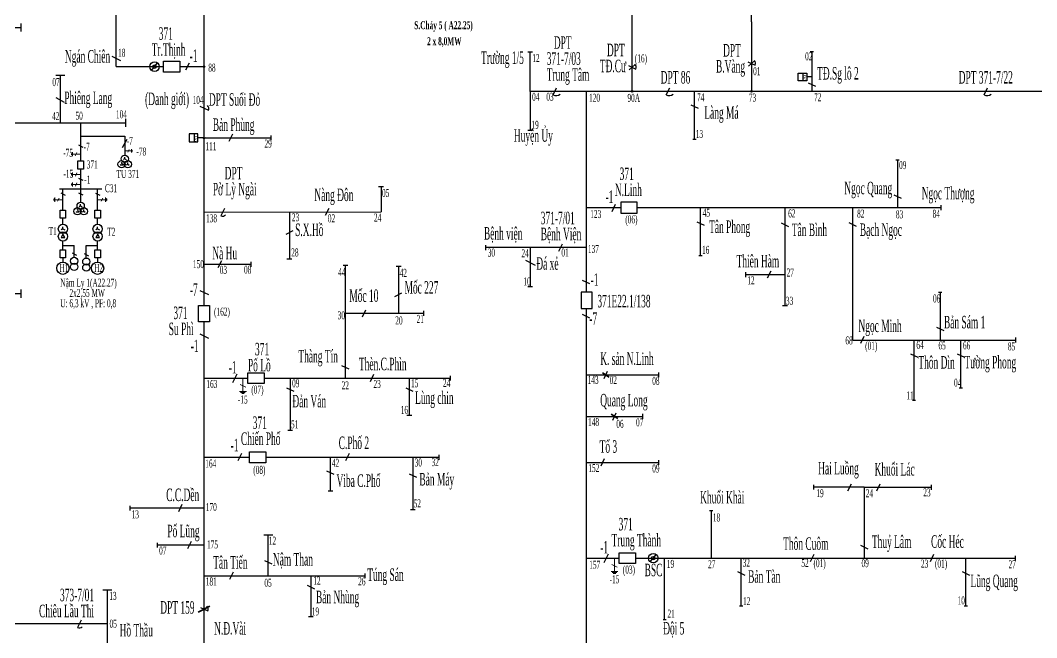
# Model space of a CAD drawing. Header units: inches. Extents: x 5954 to 16840, y 1852 to 5708.
# Drawn here: x 14984 to 15625, y 2522 to 2912 of the extents above; entities that cross this region are included whole.
import ezdxf

# ---------------------------------------------------------------- set-up
doc = ezdxf.new("R2010")
doc.units = ezdxf.units.IN
doc.header["$LTSCALE"] = 0.007
doc.header["$MEASUREMENT"] = 0
for name, color, linetype, lineweight in [('0.4+6kV', 6, 'Continuous', 25), ('DZ 35', 30, 'Continuous', 25), ('TC 110', 1, 'Continuous', 35), ('Tiep dat', 7, 'Continuous', 15)]:
    doc.layers.add(name, color=color, linetype=linetype, lineweight=lineweight)
doc.layers.add('Chu', color=7, linetype='Continuous')
doc.layers.add('so', color=7, linetype='Continuous')
doc.styles.add('chu', font='times.ttf', dxfattribs={"width": 0.5, "height": 0.2})

msp = doc.modelspace()

# ---------------------------------------------------------------- hatches: boundary and pattern name
at = {"layer": 'DZ 35'}
for points in [[(15099.15, 2882.33, 1), (15100.23, 2882.33, 1)], [(15369.39, 2866.73, 1), (15370.47, 2866.73, 1)], [(15444.71, 2866.73, 1), (15445.79, 2866.73, 1)], [(15099.69, 2837.87, 1), (15099.69, 2836.79, 1)]]:
    msp.add_hatch(color=256, dxfattribs=at).paths.add_polyline_path(points)

# ---------------------------------------------------------------- linework, layer by layer
at = {"layer": '0.4+6kV', "color": 5, "ltscale": 0.06}
msp.add_line((15066.56, 2879.96), (15070.3, 2884.69), dxfattribs=at)
msp.add_line((15066.56, 2879.96), (15070.3, 2884.69), dxfattribs=at)
at = {"layer": '0.4+6kV'}
for p, q in [((15046.87, 2820.43), (15046.71, 2820.15)), ((15048.54, 2820.15), (15046.71, 2820.15)), ((15047.62, 2821.73), (15047.43, 2821.39)), ((15048.54, 2820.15), (15047.62, 2821.73)), ((15051.59, 2820.68), (15050.68, 2820.15)), ((15051.59, 2820.68), (15051.59, 2821.73)), ((15051.59, 2820.68), (15052.5, 2820.15)), ((15019.8, 2792), (15019.61, 2791.66)), ((15020.72, 2790.42), (15019.8, 2792)), ((15023.77, 2790.95), (15022.86, 2790.42)), ((15023.77, 2790.95), (15023.77, 2792)), ((15023.77, 2790.95), (15024.68, 2790.42)), ((15019.05, 2790.7), (15018.89, 2790.42)), ((15020.72, 2790.42), (15018.89, 2790.42)), ((15010.63, 2776.43), (15009.47, 2774.41)), ((15009.47, 2774.41), (15011.8, 2774.41)), ((15010.6, 2766.62), (15010.6, 2772.14)), ((15011.8, 2774.41), (15010.63, 2776.43)), ((15032.53, 2776.43), (15031.36, 2774.41)), ((15031.36, 2774.41), (15033.69, 2774.41)), ((15032.49, 2766.62), (15032.49, 2772.14)), ((15033.69, 2774.41), (15032.53, 2776.43)), ((15010.6, 2761.47), (15010.6, 2758.86)), ((15032.5, 2761.47), (15032.5, 2758.86))]:
    msp.add_line(p, q, dxfattribs=at)
at = {"layer": '0.4+6kV', "color": 20, "ltscale": 0.06}
msp.add_line((15381.36, 2569.48), (15385.1, 2574.21), dxfattribs=at)
at = {"layer": '0.4+6kV', "color": 170, "ltscale": 0.06}
msp.add_line((15381.36, 2569.48), (15385.1, 2574.21), dxfattribs=at)
at = {"layer": '0.4+6kV'}
for points in [[(15012.31, 2766.62), (15012.31, 2761.47), (15008.88, 2761.47), (15008.88, 2766.62)], [(15034.21, 2766.62), (15034.21, 2761.47), (15030.77, 2761.47), (15030.77, 2766.62)]]:
    msp.add_lwpolyline(points, close=True, dxfattribs=at)
at = {"layer": '0.4+6kV', "color": 5, "ltscale": 0.06}
for radius in [3.02, 3.02, 1.11]:
    msp.add_circle((15068.43, 2882.33), radius, dxfattribs=at)
at = {"layer": '0.4+6kV'}
for centre, radius in [((15047.62, 2820.68), 2.29), ((15051.59, 2820.68), 2.29), ((15019.8, 2790.95), 2.29), ((15023.77, 2790.95), 2.29), ((15010.6, 2775.07), 2.92), ((15032.49, 2775.07), 2.92), ((15010.6, 2755), 3.87), ((15010.6, 2755), 3.87), ((15032.49, 2755), 3.87), ((15032.49, 2755), 3.87), ((15017.73, 2755.88), 2.29), ((15025.36, 2755.41), 2.29)]:
    msp.add_circle(centre, radius, dxfattribs=at)
at = {"layer": '0.4+6kV', "color": 170, "ltscale": 0.06}
for radius in [3.02, 3.02, 1.11]:
    msp.add_circle((15383.23, 2571.85), radius, dxfattribs=at)
at = {"layer": 'DZ 35'}
for p, q in [((15369.93, 2866.73), (15369.93, 3172.03)), ((15445.25, 2910.59), (15445.25, 3061.49)), ((15099.69, 2881.79), (15099.69, 2987.38)), ((15044.25, 2882.33), (15044.25, 2972.6)), ((14943.16, 2907.06), (14984.09, 2907.06)), ((14984.09, 2909.63), (14984.09, 2904.49)), ((15445.25, 2910.59), (15445.25, 2866.73)), ((15041.52, 2888.91), (15046.97, 2886.27)), ((15307.11, 2891.55), (15304.09, 2891.55)), ((15305.6, 2866.73), (15305.6, 2891.55)), ((15482.36, 2891.95), (15484.33, 2891.95)), ((15483.34, 2891.95), (15483.34, 2866.73)), ((15044.25, 2882.33), (15074.13, 2882.33)), ((15084.44, 2882.33), (15100.23, 2882.33)), ((15090.26, 2884.62), (15088.04, 2880.04)), ((15099.69, 2731.54), (15099.69, 2882.87)), ((15367.64, 2883.07), (15372.22, 2880.85)), ((15442.96, 2885.47), (15447.54, 2883.25)), ((15011.88, 2876.77), (15006.18, 2876.77)), ((15009.03, 2846.83), (15009.03, 2876.77)), ((15477.94, 2873.33), (15477.94, 2878.29)), ((15483.34, 2875.81), (15480.14, 2875.81)), ((15320.04, 2864.44), (15322.27, 2869.02)), ((15391.42, 2864.44), (15393.64, 2869.02)), ((15481.05, 2872.2), (15485.64, 2869.98)), ((15592.09, 2864.44), (15594.31, 2869.02)), ((15011.64, 2859.73), (15006.42, 2862.59)), ((15341.21, 2866.73), (15305.6, 2866.73)), ((15305.6, 2866.73), (15305.6, 2841.91)), ((15639.69, 2866.73), (15341.21, 2866.73)), ((15341.21, 2739.83), (15341.21, 2866.73)), ((15409.25, 2836.58), (15409.25, 2866.73)), ((15096.96, 2857.45), (15102.41, 2854.8)), ((15406.96, 2858.29), (15411.54, 2856.07)), ((15050.17, 2849.4), (15050.17, 2844.26)), ((14943.16, 2846.83), (15050.17, 2846.83)), ((15021.79, 2846.83), (15021.79, 2822.83)), ((15021.79, 2838.49), (15049.61, 2838.49)), ((15050.92, 2836.23), (15048.07, 2831.02)), ((15049.61, 2838.49), (15049.61, 2826.41)), ((15093.5, 2839.81), (15093.5, 2834.86)), ((15099.69, 2837.33), (15095.7, 2837.33)), ((15099.69, 2837.33), (15142, 2837.33)), ((15117.62, 2839.62), (15115.4, 2835.04)), ((15142, 2835.82), (15142, 2838.85)), ((15307.11, 2841.91), (15304.09, 2841.91)), ((15408.26, 2836.58), (15410.24, 2836.58)), ((15020.41, 2832.87), (15023.16, 2831.53)), ((15049.61, 2824.12), (15048.69, 2823.59)), ((15049.61, 2824.12), (15049.61, 2825.17)), ((15049.61, 2824.12), (15050.52, 2823.59)), ((15536.44, 2823.39), (15538.42, 2823.39)), ((15537.43, 2823.39), (15537.43, 2793.23)), ((15021.79, 2817.67), (15021.79, 2796.68)), ((15020.41, 2811.96), (15023.16, 2810.62)), ((15035.1, 2804.91), (15008.48, 2804.91)), ((15010.6, 2791.7), (15010.6, 2804.91)), ((15032.49, 2791.7), (15032.49, 2804.91)), ((15212.94, 2806.52), (15209.91, 2806.52)), ((15211.43, 2806.52), (15211.43, 2790.54)), ((15009.22, 2802.54), (15011.97, 2801.21)), ((15020.41, 2802.6), (15023.16, 2801.27)), ((15031.12, 2802.42), (15033.87, 2801.09)), ((15535.14, 2801.47), (15539.72, 2799.24)), ((15021.79, 2794.39), (15020.87, 2793.86)), ((15021.79, 2794.39), (15021.79, 2795.44)), ((15021.79, 2794.39), (15022.7, 2793.86)), ((15112.58, 2792.78), (15110.35, 2788.2)), ((15178.46, 2792.81), (15176.23, 2788.23)), ((15362.85, 2793.23), (15341.21, 2793.23)), ((15357.21, 2790.94), (15359.43, 2795.52)), ((15564.87, 2793.23), (15373.16, 2793.23)), ((15413.11, 2763.08), (15413.11, 2793.23)), ((15466.39, 2793.23), (15466.39, 2731.15)), ((15508.98, 2793.23), (15508.98, 2709.65)), ((15564.87, 2794.74), (15564.87, 2791.72)), ((15010.6, 2782.76), (15010.6, 2786.55)), ((15032.49, 2782.76), (15032.49, 2786.55)), ((15099.69, 2790.49), (15211.43, 2790.54)), ((15153.54, 2790.49), (15153.54, 2760.8)), ((15010.6, 2779.84), (15009.43, 2779.16)), ((15010.6, 2779.84), (15010.6, 2781.18)), ((15010.6, 2779.84), (15011.76, 2779.16)), ((15032.49, 2779.84), (15031.33, 2779.16)), ((15032.49, 2779.84), (15032.49, 2781.18)), ((15032.49, 2779.84), (15033.66, 2779.16)), ((15155.83, 2778.53), (15151.25, 2776.3)), ((15410.82, 2784.4), (15415.4, 2782.17)), ((15464.1, 2783.62), (15468.68, 2781.4)), ((15506.69, 2783.88), (15511.27, 2781.65)), ((15010.6, 2769.38), (15017.73, 2769.38)), ((15017.73, 2761.91), (15017.73, 2769.38)), ((15025.36, 2761.45), (15025.36, 2769.38)), ((15025.36, 2769.38), (15032.49, 2769.38)), ((15277.41, 2769.52), (15277.41, 2766.5)), ((15341.21, 2768.01), (15277.41, 2768.01)), ((15305.6, 2768.01), (15305.6, 2743.19)), ((15323.75, 2765.78), (15325.98, 2770.37)), ((15016.36, 2764.69), (15019.11, 2763.36)), ((15023.98, 2764.23), (15026.73, 2762.89)), ((15110.66, 2759.77), (15108.43, 2755.18)), ((15129.37, 2755.96), (15129.37, 2758.99)), ((15155.05, 2760.8), (15152.03, 2760.8)), ((15302.55, 2760.04), (15308.64, 2756.94)), ((15412.12, 2763.08), (15414.1, 2763.08)), ((15099.69, 2757.47), (15129.37, 2757.47)), ((15187.47, 2756.99), (15190.5, 2756.99)), ((15188.99, 2685.55), (15188.99, 2756.99)), ((15224.08, 2756.06), (15221.05, 2756.06)), ((15222.57, 2726.38), (15222.57, 2756.06)), ((15441.57, 2752.46), (15441.57, 2749.44)), ((15457.44, 2753.24), (15455.22, 2748.66)), ((15338.43, 2747.52), (15343.01, 2745.29)), ((15441.57, 2750.95), (15466.39, 2750.95)), ((14984.09, 2741.51), (14984.09, 2736.37)), ((15096.96, 2741), (15102.41, 2738.35)), ((15307.11, 2743.19), (15304.09, 2743.19)), ((15563.37, 2739.81), (15565.34, 2739.81)), ((15564.35, 2739.81), (15564.35, 2709.65)), ((14943.16, 2738.94), (14984.09, 2738.94)), ((15224.41, 2739.27), (15219.83, 2737.04)), ((15199.64, 2724.25), (15201.86, 2728.83)), ((15238.28, 2728.05), (15238.28, 2725.03)), ((15341.21, 2374.77), (15341.21, 2729.52)), ((15467.9, 2731.15), (15464.88, 2731.15)), ((15099.69, 2220.02), (15099.69, 2721.22)), ((15188.99, 2726.54), (15238.28, 2726.54)), ((15338.43, 2725.9), (15343.01, 2723.67)), ((15562.06, 2717.88), (15566.65, 2715.66)), ((15096.96, 2713.51), (15102.41, 2710.87)), ((15508.98, 2709.65), (15611.84, 2709.65)), ((15516.2, 2711.94), (15513.98, 2707.36)), ((15547.88, 2671.58), (15547.88, 2709.65)), ((15577.39, 2679.49), (15577.39, 2709.65)), ((15611.84, 2711.16), (15611.84, 2708.14)), ((15545.59, 2701.01), (15550.17, 2698.78)), ((15575.09, 2701.01), (15579.68, 2698.78)), ((15117.84, 2682.82), (15120.49, 2688.27)), ((15191.28, 2691.21), (15186.69, 2693.44)), ((15352.21, 2685.33), (15354.43, 2689.92)), ((15386.65, 2689.14), (15386.65, 2686.11)), ((15099.69, 2685.55), (15127.3, 2685.55)), ((15137.62, 2685.55), (15255.32, 2685.55)), ((15154.03, 2685.55), (15154.03, 2652.44)), ((15206.74, 2687.84), (15204.51, 2683.26)), ((15229.25, 2685.55), (15229.25, 2662.01)), ((15255.32, 2684.04), (15255.32, 2687.06)), ((15341.21, 2687.62), (15386.65, 2687.62)), ((15151.74, 2679.54), (15156.32, 2677.31)), ((15226.96, 2679.54), (15231.54, 2677.31)), ((15576.4, 2679.49), (15578.37, 2679.49)), ((15546.89, 2671.58), (15548.87, 2671.58)), ((15357.71, 2659.12), (15359.94, 2663.71)), ((15376.44, 2662.93), (15376.44, 2659.9)), ((15230.76, 2662.01), (15227.74, 2662.01)), ((15341.21, 2661.42), (15376.44, 2661.42)), ((15155.54, 2652.44), (15152.52, 2652.44)), ((15123.29, 2637.88), (15121.07, 2633.3)), ((15191.31, 2637.88), (15189.08, 2633.3)), ((15248.08, 2634.08), (15248.08, 2637.1)), ((15099.69, 2635.59), (15128.41, 2635.59)), ((15138.72, 2635.59), (15248.12, 2635.59)), ((15179.57, 2614.17), (15179.57, 2635.59)), ((15231.48, 2635.59), (15231.48, 2602.48)), ((15341.21, 2632.28), (15386.65, 2632.28)), ((15352.3, 2634.57), (15350.07, 2629.99)), ((15386.65, 2633.79), (15386.65, 2630.77)), ((15181.86, 2624.64), (15177.27, 2626.86)), ((15229.19, 2625.23), (15233.77, 2623.01)), ((15484.64, 2615.14), (15484.64, 2618.16)), ((15506.1, 2614.32), (15508.33, 2618.9)), ((15524.34, 2614.32), (15526.57, 2618.9)), ((15558.78, 2618.12), (15558.78, 2615.1)), ((15181.08, 2614.17), (15178.05, 2614.17)), ((15516.45, 2616.61), (15484.64, 2616.61)), ((15516.45, 2616.61), (15516.45, 2571.85)), ((15516.45, 2616.61), (15558.78, 2616.61)), ((15052.95, 2601.87), (15052.95, 2604.89)), ((15085.71, 2605.67), (15083.48, 2601.09)), ((15099.69, 2603.38), (15052.95, 2603.38)), ((15232.99, 2602.48), (15229.97, 2602.48)), ((15418.86, 2602), (15420.84, 2602)), ((15419.85, 2602), (15419.85, 2571.85)), ((15143.09, 2586.3), (15137.38, 2586.3)), ((15140.24, 2560.75), (15140.24, 2586.3)), ((15070, 2581.54), (15070, 2578.52)), ((15099.69, 2580.03), (15070, 2580.03)), ((15091.51, 2582.32), (15089.29, 2577.74)), ((15514.16, 2580.08), (15518.74, 2577.86)), ((15352.33, 2569.12), (15354.97, 2574.57)), ((15484.63, 2574.14), (15482.4, 2569.55)), ((15560.21, 2574.14), (15557.99, 2569.55)), ((15611.84, 2570.33), (15611.84, 2573.36)), ((15137.94, 2570.47), (15142.53, 2568.25)), ((15341.21, 2571.85), (15361.79, 2571.85)), ((15372.1, 2571.85), (15611.84, 2571.85)), ((15390.41, 2533.06), (15390.41, 2571.85)), ((15438.73, 2541.69), (15438.73, 2571.85)), ((15580.59, 2541.69), (15580.59, 2571.85)), ((15099.69, 2560.75), (15201.46, 2560.75)), ((15118.05, 2563.04), (15115.83, 2558.46)), ((15167.11, 2560.75), (15167.11, 2534.83)), ((15201.46, 2559.24), (15201.46, 2562.26)), ((15436.43, 2563.34), (15441.02, 2561.12)), ((15578.3, 2563.34), (15582.88, 2561.12)), ((15164.82, 2554.74), (15169.4, 2552.52)), ((15041.48, 2551.69), (15035.78, 2551.69)), ((15038.63, 2499.03), (15038.63, 2551.69)), ((15097.4, 2540.76), (15101.98, 2538.54)), ((15437.74, 2541.69), (15439.71, 2541.69)), ((15579.6, 2541.69), (15581.58, 2541.69)), ((15168.62, 2534.83), (15165.6, 2534.83)), ((15038.63, 2530.33), (14978.13, 2530.33)), ((15022.03, 2532.62), (15019.81, 2528.04)), ((15389.42, 2533.06), (15391.39, 2533.06))]:
    msp.add_line(p, q, dxfattribs=at)
for points in [[(15084.44, 2878.89), (15074.13, 2878.89), (15074.13, 2885.76), (15084.44, 2885.76)], [(15480.14, 2878.29), (15480.14, 2873.33), (15474.65, 2873.33), (15474.65, 2878.29)], [(15095.7, 2834.86), (15095.7, 2839.81), (15090.2, 2839.81), (15090.2, 2834.86)], [(15023.51, 2822.83), (15023.51, 2817.67), (15020.07, 2817.67), (15020.07, 2822.83)], [(15012.31, 2791.7), (15012.31, 2786.55), (15008.88, 2786.55), (15008.88, 2791.7)], [(15034.21, 2791.7), (15034.21, 2786.55), (15030.77, 2786.55), (15030.77, 2791.7)], [(15362.85, 2789.8), (15373.16, 2789.8), (15373.16, 2796.67), (15362.85, 2796.67)], [(15337.79, 2739.83), (15337.79, 2729.52), (15344.66, 2729.52), (15344.66, 2739.83)], [(15096.25, 2721.22), (15096.25, 2731.54), (15103.12, 2731.54), (15103.12, 2721.22)], [(15137.62, 2682.11), (15127.3, 2682.11), (15127.3, 2688.99), (15137.62, 2688.99)], [(15138.72, 2632.15), (15128.41, 2632.15), (15128.41, 2639.03), (15138.72, 2639.03)], [(15372.1, 2568.41), (15361.79, 2568.41), (15361.79, 2575.28), (15372.1, 2575.28)]]:
    msp.add_lwpolyline(points, close=True, dxfattribs=at)
for centre, radius in [((15099.69, 2882.33), 0.54), ((15369.93, 2866.73), 0.54), ((15445.25, 2866.73), 0.54), ((15099.69, 2837.33), 0.54), ((15049.61, 2824.12), 2.29), ((15021.79, 2794.39), 2.29), ((15010.6, 2779.84), 2.92), ((15032.49, 2779.84), 2.92), ((15017.73, 2759.62), 2.29), ((15025.36, 2759.16), 2.29)]:
    msp.add_circle(centre, radius, dxfattribs=at)
for centre, radius, start, end in [((15369.93, 2881.96), 2.55, 334.12461, 46.3109), ((15445.25, 2884.36), 2.55, 334.12461, 46.3109), ((15321.82, 2868.11), 4.07, 244.12461, 309.67767), ((15393.2, 2868.11), 4.07, 244.12461, 309.67767), ((15593.87, 2868.11), 4.07, 244.12461, 309.67767), ((15100.12, 2855.91), 2.55, 334.12461, 46.3109), ((15111.47, 2790.49), 2.55, 244.12461, 316.34288), ((15099.69, 2539.65), 2.55, 334.12461, 46.3109), ((15020.92, 2530.33), 2.55, 244.12461, 316.34288)]:
    msp.add_arc(centre, radius, start, end, dxfattribs=at)
at = {"layer": 'TC 110', "color": 1}
for p, q in [((15368, 2880.32), (15371.86, 2883.61)), ((15443.32, 2882.71), (15447.18, 2886.01)), ((15351.2, 2689.01), (15355.44, 2686.23)), ((15356.71, 2662.81), (15360.94, 2660.02)), ((15096.06, 2537.8), (15103.32, 2541.5))]:
    msp.add_line(p, q, dxfattribs=at)
at = {"layer": 'Tiep dat'}
for p, q in [((15051.57, 2828.29), (15052.4, 2830.01)), ((15053.82, 2828.08), (15053.82, 2830.23)), ((15053.82, 2828.08), (15053.82, 2830.23)), ((15053.82, 2828.08), (15053.82, 2830.23)), ((15054.11, 2828.42), (15054.11, 2829.89)), ((15054.11, 2828.42), (15054.11, 2829.89)), ((15054.11, 2828.42), (15054.11, 2829.89)), ((15054.4, 2828.75), (15054.4, 2829.56)), ((15054.4, 2828.75), (15054.4, 2829.56)), ((15054.4, 2828.75), (15054.4, 2829.56)), ((15015.99, 2827.51), (15015.99, 2826.54)), ((15015.99, 2827.51), (15015.99, 2826.54)), ((15015.99, 2827.51), (15015.99, 2826.54)), ((15016.34, 2827.91), (15016.34, 2826.15)), ((15016.34, 2827.91), (15016.34, 2826.15)), ((15016.34, 2827.91), (15016.34, 2826.15)), ((15016.69, 2828.32), (15016.69, 2825.74)), ((15016.69, 2828.32), (15016.69, 2825.74)), ((15016.69, 2828.32), (15016.69, 2825.74)), ((15018.89, 2827.03), (15016.69, 2827.03)), ((15018.89, 2827.03), (15016.69, 2827.03)), ((15018.89, 2827.03), (15016.69, 2827.03)), ((15019.39, 2828.06), (15018.39, 2826)), ((15019.39, 2828.06), (15018.39, 2826)), ((15019.39, 2828.06), (15018.39, 2826)), ((15021.74, 2827.03), (15018.89, 2827.03)), ((15021.74, 2827.03), (15018.89, 2827.03)), ((15021.74, 2827.03), (15018.89, 2827.03)), ((15049.61, 2829.15), (15053.82, 2829.15)), ((15016.04, 2814.73), (15016.04, 2813.76)), ((15016.04, 2814.73), (15016.04, 2813.76)), ((15016.04, 2814.73), (15016.04, 2813.76)), ((15016.38, 2815.13), (15016.38, 2813.36)), ((15016.38, 2815.13), (15016.38, 2813.36)), ((15016.38, 2815.13), (15016.38, 2813.36)), ((15016.73, 2815.53), (15016.73, 2812.96)), ((15016.73, 2815.53), (15016.73, 2812.96)), ((15016.73, 2815.53), (15016.73, 2812.96)), ((15018.94, 2814.25), (15016.73, 2814.25)), ((15018.94, 2814.25), (15016.73, 2814.25)), ((15018.94, 2814.25), (15016.73, 2814.25)), ((15019.44, 2815.28), (15018.44, 2813.21)), ((15019.44, 2815.28), (15018.44, 2813.21)), ((15019.44, 2815.28), (15018.44, 2813.21)), ((15021.79, 2814.25), (15018.94, 2814.25)), ((15021.79, 2814.25), (15018.94, 2814.25)), ((15021.79, 2814.25), (15018.94, 2814.25)), ((15016.04, 2808.38), (15016.04, 2807.41)), ((15016.04, 2808.38), (15016.04, 2807.41)), ((15016.04, 2808.38), (15016.04, 2807.41)), ((15016.38, 2808.77), (15016.38, 2807.01)), ((15016.38, 2808.77), (15016.38, 2807.01)), ((15016.38, 2808.77), (15016.38, 2807.01)), ((15016.73, 2809.18), (15016.73, 2806.6)), ((15016.73, 2809.18), (15016.73, 2806.6)), ((15016.73, 2809.18), (15016.73, 2806.6)), ((15018.94, 2807.89), (15016.73, 2807.89)), ((15018.94, 2807.89), (15016.73, 2807.89)), ((15018.94, 2807.89), (15016.73, 2807.89)), ((15019.44, 2808.92), (15018.44, 2806.86)), ((15019.44, 2808.92), (15018.44, 2806.86)), ((15019.44, 2808.92), (15018.44, 2806.86)), ((15021.79, 2807.89), (15018.94, 2807.89)), ((15021.79, 2807.89), (15018.94, 2807.89)), ((15021.79, 2807.89), (15018.94, 2807.89)), ((15004.85, 2798.79), (15004.85, 2797.82)), ((15004.85, 2798.79), (15004.85, 2797.82)), ((15004.85, 2798.79), (15004.85, 2797.82)), ((15005.19, 2799.19), (15005.19, 2797.43)), ((15005.19, 2799.19), (15005.19, 2797.43)), ((15005.19, 2799.19), (15005.19, 2797.43)), ((15005.54, 2799.6), (15005.54, 2797.02)), ((15005.54, 2799.6), (15005.54, 2797.02)), ((15005.54, 2799.6), (15005.54, 2797.02)), ((15007.75, 2798.31), (15005.54, 2798.31)), ((15007.75, 2798.31), (15005.54, 2798.31)), ((15007.75, 2798.31), (15005.54, 2798.31)), ((15008.25, 2799.34), (15007.24, 2797.28)), ((15008.25, 2799.34), (15007.24, 2797.28)), ((15008.25, 2799.34), (15007.24, 2797.28)), ((15010.6, 2798.31), (15007.75, 2798.31)), ((15010.6, 2798.31), (15007.75, 2798.31)), ((15010.6, 2798.31), (15007.75, 2798.31)), ((15032.49, 2798.31), (15035.34, 2798.31)), ((15032.49, 2798.31), (15035.34, 2798.31)), ((15032.49, 2798.31), (15035.34, 2798.31)), ((15034.84, 2797.28), (15035.84, 2799.34)), ((15034.84, 2797.28), (15035.84, 2799.34)), ((15034.84, 2797.28), (15035.84, 2799.34)), ((15035.34, 2798.31), (15037.54, 2798.31)), ((15035.34, 2798.31), (15037.54, 2798.31)), ((15035.34, 2798.31), (15037.54, 2798.31)), ((15037.54, 2797.02), (15037.54, 2799.6)), ((15037.54, 2797.02), (15037.54, 2799.6)), ((15037.54, 2797.02), (15037.54, 2799.6)), ((15037.9, 2797.43), (15037.9, 2799.19)), ((15037.9, 2797.43), (15037.9, 2799.19)), ((15037.9, 2797.43), (15037.9, 2799.19)), ((15038.24, 2797.82), (15038.24, 2798.79)), ((15038.24, 2797.82), (15038.24, 2798.79)), ((15038.24, 2797.82), (15038.24, 2798.79)), ((15124.26, 2685.55), (15124.26, 2677.14)), ((15122.11, 2677.14), (15126.41, 2677.14)), ((15122.11, 2677.14), (15126.41, 2677.14)), ((15122.11, 2677.14), (15126.41, 2677.14)), ((15122.54, 2681.64), (15125.98, 2679.97)), ((15122.79, 2676.55), (15125.73, 2676.55)), ((15122.79, 2676.55), (15125.73, 2676.55)), ((15122.79, 2676.55), (15125.73, 2676.55)), ((15123.45, 2675.98), (15125.07, 2675.98)), ((15123.45, 2675.98), (15125.07, 2675.98)), ((15123.45, 2675.98), (15125.07, 2675.98)), ((15357.03, 2567.93), (15360.46, 2566.27)), ((15358.75, 2571.85), (15358.75, 2563.44)), ((15356.6, 2563.44), (15360.89, 2563.44)), ((15356.6, 2563.44), (15360.89, 2563.44)), ((15356.6, 2563.44), (15360.89, 2563.44)), ((15357.28, 2562.85), (15360.21, 2562.85)), ((15357.28, 2562.85), (15360.21, 2562.85)), ((15357.28, 2562.85), (15360.21, 2562.85)), ((15357.94, 2562.28), (15359.55, 2562.28)), ((15357.94, 2562.28), (15359.55, 2562.28)), ((15357.94, 2562.28), (15359.55, 2562.28))]:
    msp.add_line(p, q, dxfattribs=at)

# ---------------------------------------------------------------- texts
at = {"layer": 'Chu', "style": 'chu', "width": 0.5}
for s, p in [('-1', (15090.59, 2885.3)), ('-1', (15343.73, 2743.91)), ('-7', (15090.7, 2737.56)), ('-7', (15342.9, 2719.34)), ('-1', (15091.32, 2702.07)), ('-1', (15115.28, 2688.53)), ('-1', (15116.47, 2639.35)), ('-1', (15349.76, 2574.83))]:
    msp.add_text(s, height=7.882, dxfattribs=at).set_placement(p)
msp.add_text('KWh', height=1.79, rotation=270, dxfattribs=at).set_placement((15093.66, 2838.69))
at = {"layer": 'Chu', "style": 'chu'}
for s, insert, char_height, width, attachment_point, line_spacing_factor in [('   371\\PTr.Thịnh', (15066.62, 2887.22), 7.882, 40.4306, 7, 0.769231), ('   DPT \\P{\\fTimes New Roman|b0|i0|c163|p18;371-7/03\\P}Trung Tâm', (15316, 2901.52), 7.8819, 31.9689, 1, 0.769231), ('   DPT\\PT{\\fTimes New Roman|b0|i0|c238|p18;Đ}.Cư', (15349.52, 2896.83), 7.8819, 25.195, 1, 0.769231), ('   DPT\\PB.Vàng', (15422.86, 2896.6), 7.882, 25.195, 1, 0.769231), ('Ngán Chiên', (15011.83, 2892.79), 7.882, 40.4306, 1, 0.769231), ('Tr{\\fTimes New Roman|b0|i0|c163|p18;ư}ờng 1/5', (15274.55, 2891.97), 7.8819, 27.3313, 1, 0.769231), ('T{\\fTimes New Roman|b0|i0|c238|p18;Đ}.Sg lô 2', (15486.66, 2882.08), 7.8819, 31.8715, 1, 0.769231), ('DPT 86', (15387.92, 2879.53), 7.882, 25.195, 1, 0.769231), ('DPT {\\fTimes New Roman|b0|i0|c163|p18;371-7/22}', (15576.05, 2879.53), 7.8819, 34.8532, 1, 0.769231), ('Phiêng Lang', (15041.69, 2856.14), 7.8819, 59.8125, 9, 0.769231), ('(Danh giới)', (15090.22, 2865.95), 7.8819, 38.7375, 3, 1.2), ('DPT Suối Ðỏ', (15102.71, 2857.56), 7.8819, 40.4306, 7, 0.769231), ('Làng Má', (15415.47, 2857.31), 7.882, 25.195, 1, 0.769231), ('{\\fTimes New Roman|b0|i0|c0|p18;Bản Phùng\\fTimes New Roman|b0|i0|c238|p18;}', (15105.21, 2839.19), 7.8819, 40.4306, 7, 0.769231), ('Huyện Ủy', (15295.26, 2842.79), 7.882, 25.195, 1, 0.769231), ('     DPT\\PPờ Lỳ Ngài', (15105.25, 2798.44), 7.882, 40.4306, 7, 0.769231), ('  371\\PN.Linh', (15359.03, 2818.63), 7.882, 54.0545, 1, 0.769231), ('Nàng {\\fTimes New Roman|b0|i0|c238|p18;Đ}ôn', (15169.32, 2794.84), 7.8819, 40.4306, 7, 0.769231), ('-1', (15353.1, 2804.15), 7.882, 25.8813, 1, 0.769231), ('Ngọc Quang', (15503.85, 2809.64), 7.882, 35.8668, 1, 0.769231), ('Ngọc Thượng', (15552.7, 2806.39), 7.8819, 50.5398, 1, 0.769231), ('371-7/01\\PBệnh Viện', (15312.22, 2790.71), 7.882, 31.9689, 1, 0.769231), ('Tân Phong', (15418.49, 2785.18), 7.882, 34.3025, 1, 0.769231), ('{\\fTimes New Roman|b0|i0|c0|p18;S.X.Hồ\\fTimes New Roman|b0|i0|c238|p18;}', (15157.2, 2775.18), 7.8819, 40.4306, 7, 0.769231), ('Bệnh viện', (15276.34, 2780.97), 7.882, 43.4554, 1, 0.769231), ('Tân Bình', (15470.7, 2783.22), 7.882, 25.195, 1, 0.769231), ('Bạch Ngọc', (15513.64, 2783.31), 7.882, 50.5398, 1, 0.769231), ('Nà Hu', (15120.58, 2760.54), 7.882, 40.4306, 9, 0.769231), ('{\\fTimes New Roman|b0|i0|c238|p18;Đ}á xẻ', (15309.41, 2761.96), 7.8819, 25.195, 1, 0.769231), ('Thiên Hàm', (15462.79, 2763.46), 7.882, 50.5398, 3, 0.769231), ('Nậm Ly 1(A22.27)\\P     2x2,55 M{\\fTimes New Roman|b0|i0|c163|p18;W\\P}U: 6,3 kV , PF: 0,8', (15008.93, 2729.21), 5.0525, 87.191, 7, 0.769231), ('Mốc 227', (15226.26, 2746.86), 7.882, 40.4306, 1, 0.769231), ('Mốc 10', (15191.4, 2741.63), 7.882, 40.4306, 1, 0.769231), ('   371E22.1/138 ', (15343.51, 2730.12), 7.8819, 42.4591, 7, 0.769231), ('  371\\PSu Phì', (15077.37, 2712.66), 7.882, 40.4306, 7, 0.769231), ('Ngọc Minh', (15540.05, 2722.57), 7.882, 50.5398, 3, 0.769231), ('Bản Sám 1', (15592.88, 2724.91), 7.882, 41.7668, 3, 0.769231), ('   {\\fTimes New Roman|b0|i0|c163|p18;371}\\P{\\fTimes New Roman|b0|i0|c163|p18;Pố Lồ}', (15127.37, 2689.76), 7.8819, 40.4306, 7, 0.769231), ('{\\fTimes New Roman|b0|i0|c0|p18;Thàng Tín\\fTimes New Roman|b0|i0|c238|p18;}', (15159.23, 2692.92), 7.8819, 40.4306, 7, 0.769231), ('K. sản N.Linh', (15349.78, 2701.83), 7.8819, 55.1402, 1, 0.769231), ('Thèn.C.Phìn', (15197.43, 2690.44), 7.8819, 40.4306, 7, 0.769231), ('Thôn Dìn', (15573.58, 2699.47), 7.882, 41.7668, 3, 0.769231), ('Tường Phong', (15612.37, 2699.63), 7.8819, 41.7668, 3, 0.769231), ('{\\fTimes New Roman|b0|i0|c238|p18;Đ\\fTimes New Roman|b0|i0|c0|p18;ản Ván\\fTimes New Roman|b0|i0|c238|p18;}', (15155.44, 2675.01), 7.88187, 40.4306, 1, 0.769231), ('Lùng chin', (15232.89, 2666.68), 7.882, 40.4306, 7, 0.769231), ('Quang Long', (15349.78, 2675.63), 7.882, 55.1402, 1, 0.769231), ('     371\\PChiến Phố', (15122.96, 2643.29), 7.882, 59.8125, 7, 0.769231), ('{\\fTimes New Roman|b0|i0|c0|p18;C.Phố 2\\fTimes New Roman|b0|i0|c238|p18;}', (15184.69, 2640.63), 7.8819, 40.4306, 7, 0.769231), ('Tổ 3', (15349.4, 2646.34), 7.882, 31.8715, 1, 0.769231), ('Hai Luồng', (15487.36, 2632.64), 7.882, 50.5398, 1, 0.769231), ('Khuổi Lác', (15522.97, 2631.95), 7.882, 50.5398, 1, 0.769231), ('Viba C.Phố', (15211.08, 2616.72), 7.882, 40.4306, 9, 0.769231), ('{\\fTimes New Roman|b0|i0|c0|p18;Bản Máy\\fTimes New Roman|b0|i0|c238|p18;}', (15235.61, 2615.18), 7.8819, 40.4306, 7, 0.769231), ('{\\fTimes New Roman|b0|i0|c0|p18;C.C.Dền\\fTimes New Roman|b0|i0|c238|p18;}', (15096.64, 2607.77), 7.8819, 40.4306, 9, 0.769231), ('Khuổi Khài', (15412.85, 2614.31), 7.882, 33.0688, 1, 0.769231), ('Pố Lũng', (15076.51, 2582.51), 7.882, 40.4306, 7, 0.769231), ('   {\\fTimes New Roman|b0|i0|c163|p18;371}\\P{\\fTimes New Roman|b0|i0|c163|p18;Trung Thành}', (15356.93, 2576.71), 7.8819, 40.4306, 7, 0.769231), ('{\\fTimes New Roman|b0|i0|c0|p18;Thuỷ Lâm\\fTimes New Roman|b0|i0|c238|p18;}', (15521.27, 2586.22), 7.8819, 50.5398, 1, 0.769231), ('\\PCốc Héc', (15558.63, 2596.43), 7.882, 50.5398, 1, 0.769231), ('Thôn Cuôm', (15465.24, 2585.01), 7.882, 50.5398, 1, 0.769231), ('{\\fTimes New Roman|b0|i0|c0|p18;Tân Tiến\\fTimes New Roman|b0|i0|c238|p18;}', (15105.45, 2565.2), 7.8819, 40.4306, 7, 0.769231), ('Nậm Than', (15143.13, 2565.2), 7.882, 40.4306, 7, 0.769231), ('    BSC', (15389.03, 2568.36), 7.882, 31.8715, 3, 0.769231), ('Túng Sán', (15202.7, 2554.9), 7.882, 40.4306, 7, 0.769231), ('Bản Tàn', (15443.15, 2564.23), 7.882, 25.195, 1, 0.769231), ('Lũng Quang', (15583.52, 2561.47), 7.882, 29.7159, 1, 0.769231), ('{\\fTimes New Roman|b0|i0|c163|p18;373-7/01\\PChiêu Lầu Thi}', (15030.25, 2534.47), 7.8819, 40.4306, 9, 0.769231), ('{\\fTimes New Roman|b0|i0|c0|p18;Bản Nhùng\\fTimes New Roman|b0|i0|c238|p18;}', (15170.32, 2540.82), 7.8819, 40.4306, 7, 0.769231), ('DPT 159', (15072.02, 2536.71), 7.882, 40.4306, 7, 0.769231), ('{\\fTimes New Roman|b0|i0|c0|p18;Hồ Thầu\\fTimes New Roman|b0|i0|c238|p18;}', (15067.38, 2522.27), 7.8819, 40.4306, 9, 0.769231), ('{\\fTimes New Roman|b0|i0|c0|p18;N.\\fTimes New Roman|b0|i0|c238|p18;Đ\\fTimes New Roman|b0|i0|c0|p18;.Vài\\fTimes New Roman|b0|i0|c238|p18;}', (15106.05, 2523.43), 7.88187, 40.4306, 7, 0.769231), ('{\\fTimes New Roman|b0|i0|c238|p18;Đ}ội 5', (15389.52, 2531.55), 7.8819, 25.195, 1, 0.769231)]:
    msp.add_mtext(s, dxfattribs=dict(at, insert=insert, char_height=char_height, width=width, attachment_point=attachment_point, line_spacing_factor=line_spacing_factor))
at = {"layer": 'DZ 35', "style": 'chu', "width": 0.5}
msp.add_text('KWh', height=1.79, rotation=270, dxfattribs=at).set_placement((15478.1, 2877.29))
at = {"layer": 'so', "style": 'chu', "width": 0.5}
for s, height, p in [('18', 5.052, (15045.4, 2888.58)), ('12', 5.052, (15306.91, 2885.25)), ('(16)', 5.052, (15371.63, 2885.08)), ('02', 5.052, (15479.12, 2886.34)), ('88', 5.052, (15102.35, 2879.19)), ('01', 5.052, (15446.3, 2876.95)), ('07', 5.052, (15003.9, 2870.06)), ('104', 5.052, (15092.44, 2858.82)), ('04', 5.052, (15306.78, 2860.75)), ('03', 5.052, (15315.73, 2860.79)), ('120', 5.052, (15342.73, 2860.16)), ('90A', 5.052, (15366.96, 2860.11)), ('74', 5.052, (15410.88, 2860.47)), ('73', 5.052, (15443.61, 2860.29)), ('72', 5.052, (15484.74, 2860.46)), ('42', 5.052, (15003.74, 2848.56)), ('50', 5.052, (15018.53, 2848.88)), ('104', 5.052, (15044.04, 2849.74)), ('19', 5.052, (15306.35, 2843.07)), ('13', 5.052, (15410.06, 2837.32)), ('29', 5.052, (15137.84, 2831.2)), ('-75', 5.052, (15010.79, 2825.41)), ('111', 5.052, (15100.58, 2829.58)), ('-15', 5.052, (15010.91, 2812.14)), ('09', 5.052, (15538.45, 2817.65)), ('C31', 5.052, (15037.11, 2803.04)), ('05', 5.052, (15212, 2800.02)), ('123', 5.052, (15343.46, 2786.7)), ('45', 5.052, (15414.44, 2787.6)), ('62', 5.052, (15468.4, 2787.1)), ('82', 5.052, (15511.93, 2786.96)), ('83', 5.052, (15536.42, 2786.52)), ('84', 5.052, (15559.58, 2786.87)), ('138', 5.052, (15100.94, 2784.06)), ('23', 5.052, (15155.12, 2784.73)), ('02', 5.052, (15177.83, 2783.95)), ('24', 5.052, (15206.97, 2784.47)), ('(06)', 5.052, (15365.61, 2783.37)), ('T1', 5.052, (15001.59, 2776.01)), ('T2', 5.052, (15038.51, 2775.51)), ('28', 5.052, (15154.74, 2762.44)), ('01', 5.052, (15325.24, 2762.44)), ('137', 5.052, (15342, 2764.67)), ('16', 5.052, (15414.05, 2764.09)), ('150', 5.052, (15092.65, 2755.07)), ('H1', 5.052, (15008.38, 2752.69)), ('H2', 5.052, (15030.28, 2752.69)), ('03', 5.052, (15109.58, 2751.48)), ('08', 5.052, (15124.92, 2751.55)), ('44', 5.052, (15184.4, 2750.13)), ('42', 5.052, (15223.14, 2749.56)), ('27', 5.052, (15467.43, 2749.78)), ('10', 5.052, (15301.27, 2744.16)), ('12', 5.052, (15442.61, 2744.82)), ('33', 5.052, (15467, 2731.94)), ('06', 5.052, (15559.81, 2733.38)), ('(162)', 5.052, (15105.99, 2725.04)), ('30', 5.052, (15184.01, 2722.78)), ('20', 5.052, (15220.41, 2719.49)), ('21', 5.052, (15233.82, 2720.47)), ('68', 5.052, (15504.53, 2706.88)), ('(01)', 5.052, (15517, 2703.56)), ('64', 5.052, (15549.35, 2704.04)), ('65', 5.052, (15563.28, 2703.78)), ('66', 5.052, (15578.75, 2703.77)), ('85', 5.052, (15607.13, 2703.14)), ('163', 5.052, (15101.16, 2679.37)), ('09', 5.052, (15155.28, 2679.81)), ('22', 5.052, (15186.56, 2678.5)), ('23', 5.052, (15206.64, 2679.41)), ('15', 5.052, (15230.31, 2679.87)), ('24', 5.052, (15250.51, 2679.98)), ('143', 5.052, (15341.81, 2681.97)), ('02', 5.052, (15355.73, 2681.89)), ('08', 5.052, (15382.58, 2681.35)), ('04', 5.052, (15573.12, 2680.17)), ('(07)', 5.052, (15129.53, 2675.84)), ('11', 5.052, (15543.06, 2672.15)), ('-15', 5.046, (15121.04, 2669.56)), ('16', 5.052, (15223.87, 2662.99)), ('51', 5.052, (15154.55, 2653.9)), ('148', 5.052, (15342.09, 2655.34)), ('06', 5.052, (15359.93, 2654.19)), ('07', 5.052, (15372.38, 2655.14)), ('164', 5.052, (15100.44, 2629.15)), ('42', 5.052, (15180.35, 2629.57)), ('30', 5.052, (15232.62, 2629.78)), ('32', 5.052, (15243.26, 2630.02)), ('152', 5.052, (15342.29, 2626.28)), ('09', 5.052, (15382.58, 2626)), ('(08)', 5.052, (15130.73, 2625.12)), ('19', 5.052, (15486.22, 2610.4)), ('24', 5.052, (15517.42, 2610.39)), ('23', 5.052, (15553.7, 2610.9)), ('170', 5.052, (15100.8, 2601.6)), ('52', 5.052, (15232, 2603.94)), ('13', 5.052, (15053.96, 2597.05)), ('18', 5.052, (15420.88, 2595.07)), ('07', 5.052, (15071.33, 2574.15)), ('175', 5.052, (15101.55, 2578.06)), ('12', 5.052, (15140.53, 2580.4)), ('157', 5.052, (15342.82, 2565.2)), ('(03)', 5.052, (15364.02, 2562.14)), ('19', 5.052, (15391.83, 2565.74)), ('27', 5.052, (15417.86, 2565.53)), ('32', 5.052, (15439.67, 2566.45)), ('52', 5.052, (15476.74, 2566.33)), ('(01)', 5.052, (15484.4, 2566.18)), ('09', 5.052, (15514.71, 2566.21)), ('23', 5.052, (15552.26, 2565.91)), ('(01)', 5.052, (15561.09, 2565.95)), ('27', 5.052, (15607.52, 2565.51)), ('12', 5.052, (15168.65, 2555.12)), ('-15', 5.046, (15355.67, 2556.03)), ('181', 5.052, (15100.79, 2554.61)), ('05', 5.052, (15137.77, 2553.78)), ('26', 5.052, (15196.97, 2554.69)), ('13', 5.052, (15039.85, 2545.54)), ('12', 5.052, (15439.95, 2542.18)), ('10', 5.052, (15575.34, 2542.65)), ('19', 5.052, (15167.68, 2535.7)), ('21', 5.052, (15392.21, 2534.27)), ('05', 5.052, (15040.01, 2528))]:
    msp.add_text(s, height=height, dxfattribs=at).set_placement(p)
for s, rotation, p in [('-78', 359.40894, (15056.97, 2826.22)), ('TU 371', 0.3733, (15044.47, 2812.01)), ('30', 0, (15278.77, 2762.38)), ('24', 0, (15300.05, 2761.97))]:
    msp.add_text(s, height=5.052, rotation=rotation, dxfattribs=at).set_placement(p)
at = {"layer": 'so', "char_height": 5.0525, "style": 'chu'}
for s, insert, width, attachment_point, line_spacing_factor in [('{\\fTimes New Roman|b1|i0|c0|p18;S.Chảy 5 ( A22.25)\\P       2 x 8,0MW}', (15232.41, 2911.06), 54.2721, 1, 1.2), ('{\\fTimes New Roman|b0|i0|c0|p18;-7\\fTimes New Roman|b0|i0|c238|p18;}', (15054.71, 2838), 34.5215, 3, 0.769231), ('{\\fTimes New Roman|b0|i0|c0|p18;-7\\fTimes New Roman|b0|i0|c238|p18;}', (15027.49, 2834.27), 34.5215, 3, 0.769231), ('{\\fTimes New Roman|b0|i0|c0|p18;371\\fTimes New Roman|b0|i0|c238|p18;}', (15032.56, 2823.09), 34.5215, 3, 0.769231), ('{\\fTimes New Roman|b0|i0|c0|p18;-1\\fTimes New Roman|b0|i0|c238|p18;}', (15027.89, 2813.53), 34.5215, 3, 0.769231)]:
    msp.add_mtext(s, dxfattribs=dict(at, insert=insert, width=width, attachment_point=attachment_point, line_spacing_factor=line_spacing_factor))

doc.saveas('drawing.dxf')
